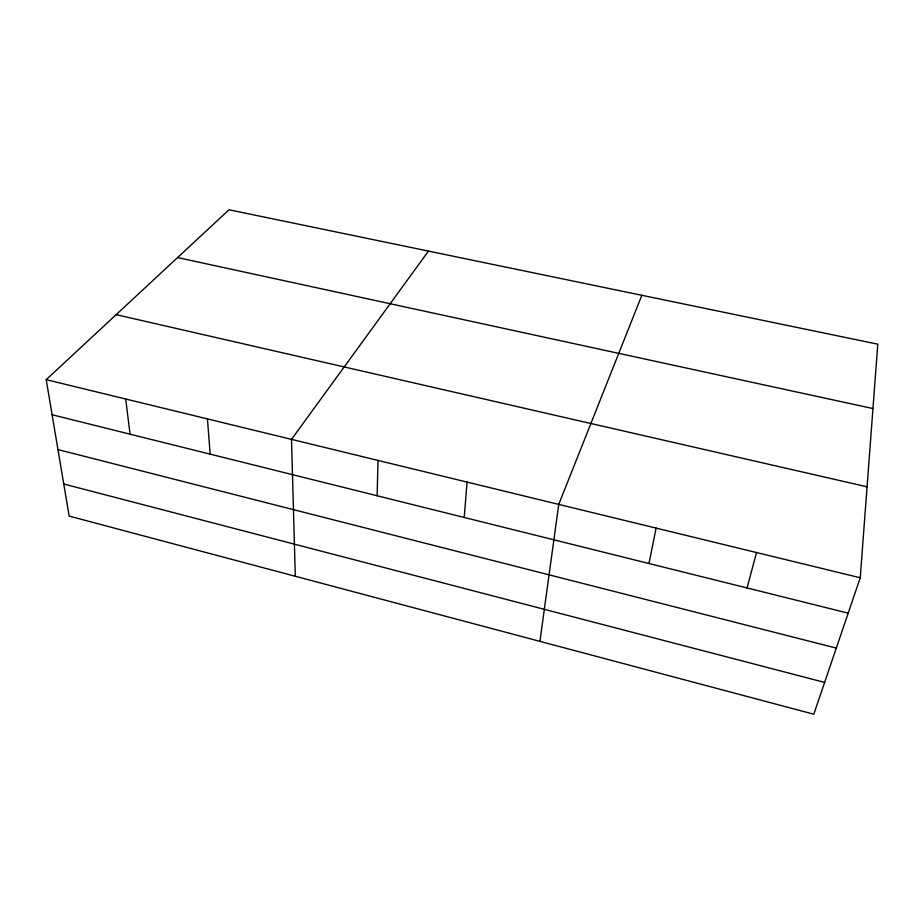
<?xml version="1.0" encoding="UTF-8"?>
<svg xmlns="http://www.w3.org/2000/svg" width="924" height="924" viewBox="0 0 924 924"><rect width="100%" height="100%" fill="white"/><g stroke="black" fill="none" stroke-linecap="round" stroke-linejoin="round"><path stroke-width="1.39" d="M377.154 495.761L378.008 460.418M860.232 577.777L877.8 344.178L229.025 209.771L46.2 379.66L69.15 516.089L813.801 714.229L860.232 577.777L46.2 379.66M464.241 517.475L467.047 482.085M539.928 641.36L558.743 504.4L641.834 295.287M648.995 563.513L656.109 528.089M747.054 587.953L756.548 552.54M428.47 251.085L291.51 439.362L295.299 576.264M177.581 257.565L872.961 408.558M116.147 314.657L867.07 486.821M52.102 414.749L848.186 613.166M57.969 449.584L836.301 648.094M63.756 484.003L824.624 682.42M125.71 399.006L130.053 434.176M207.45 418.895L210.152 454.146"/></g></svg>
